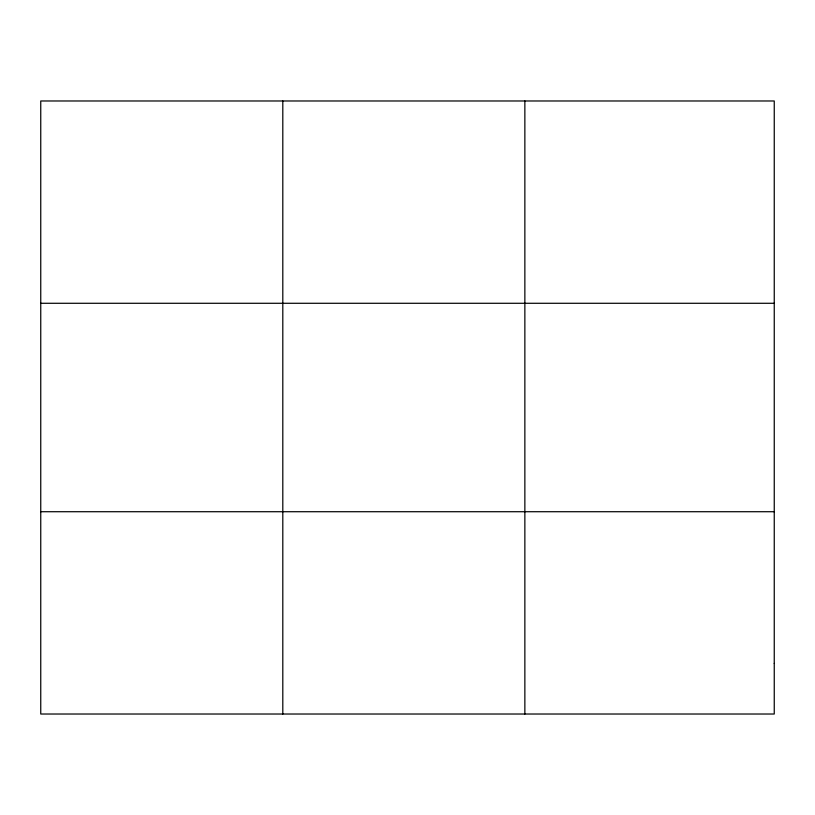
<?xml version="1.0" encoding="UTF-8"?>
<svg xmlns="http://www.w3.org/2000/svg" width="815" height="815" viewBox="0 0 815 815"><rect width="100%" height="100%" fill="white"/><g stroke="black" fill="none" stroke-linecap="round" stroke-linejoin="round"><path stroke-width="1.22" d="M282.805 100.979L282.805 714.022M524.86 100.979L524.86 714.022M40.75 303.282L774.25 303.282M40.75 511.718L774.25 511.718M774.25 663.441L774.25 714.022L40.75 714.022L40.75 100.979L774.25 100.979L774.25 663.441"/></g></svg>
